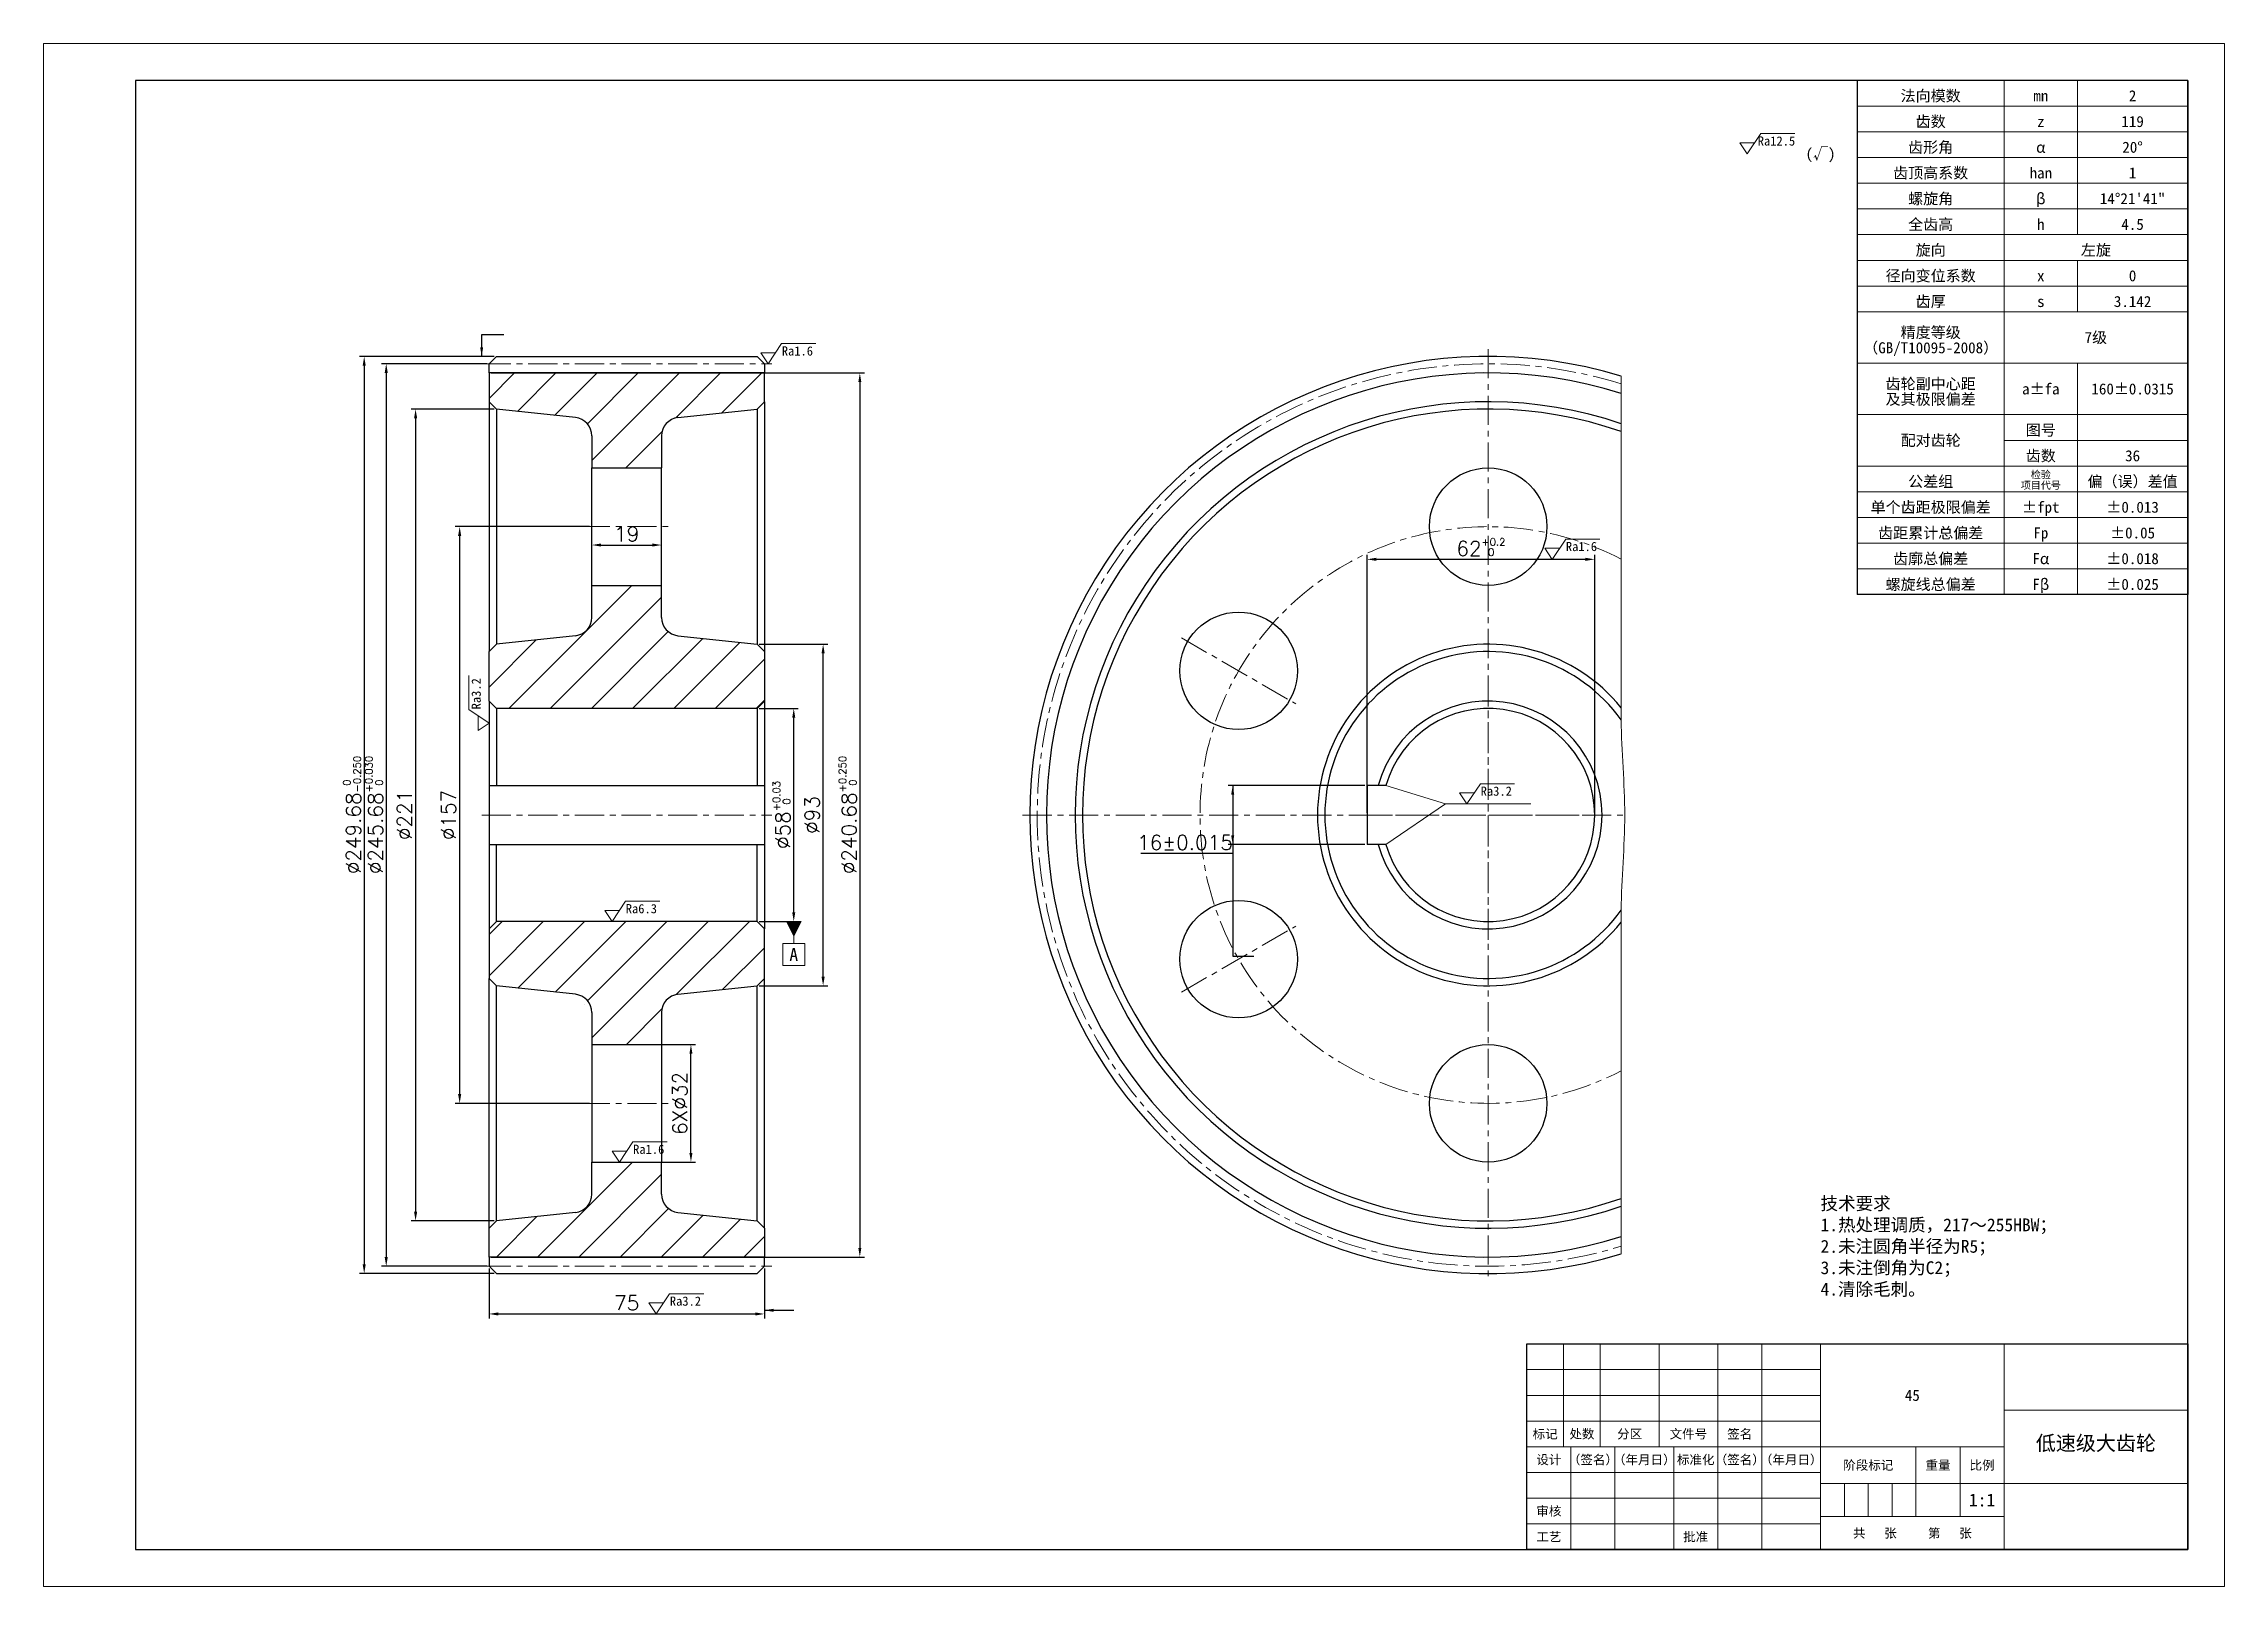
# Model space of a CAD drawing. Header units: millimetres. Extents: x 0 to 594, y 0 to 420.
import ezdxf
from ezdxf.enums import TextEntityAlignment as Align

# ---------------------------------------------------------------- set-up
doc = ezdxf.new("R2010")
doc.units = ezdxf.units.MM
doc.header["$LTSCALE"] = 0.25
doc.linetypes.add('CENTER', pattern=[50.8, 31.75, -6.35, 6.35, -6.35])
for name, color, linetype, lineweight in [('中心线', 1, 'CENTER', 15), ('剖面线', 3, 'Continuous', 15), ('尺寸', 7, 'Continuous', 15), ('文字', 7, 'Continuous', 15), ('标注', 7, 'Continuous', 15), ('粗实线', 7, 'Continuous', 30), ('细实线', 7, 'Continuous', 15)]:
    doc.layers.add(name, color=color, linetype=linetype, lineweight=lineweight)
doc.styles.add('Songti', font='')
doc.styles.add('txt', font='txt.shx')
doc.styles.get('Songti').set_extended_font_data('SimSun')
doc.dimstyles.new('txt', dxfattribs={"dimtxt": 4, "dimasz": 2.5, "dimexe": 1.25, "dimexo": 0.625, "dimgap": 1, "dimtad": 1, "dimtoh": 1, "dimdec": 0, "dimdsep": 46, "dimtxsty": 'txt', "dimcen": 2.5, "dimadec": 0, "dimazin": 0, "dimtfac": 1, "dimtdec": 3, "dimtmove": 0, "dimatfit": 3, "dimfxl": 1, "dimarcsym": 0})

# ---------------------------------------------------------------- blocks, each defined once
blk = doc.blocks.new('*D269')
at = {"layer": 'Defpoints', "color": 0, "transparency": 16777216}
for p in [(360.48, 279.6), (360.48, 210), (422.48, 210)]:
    blk.add_point(p, dxfattribs=at)
at = {"layer": '尺寸', "color": 0, "lineweight": -2, "transparency": 16777216}
for p, q in [((360.48, 210.62), (360.48, 280.85)), ((419.98, 279.6), (362.98, 279.6)), ((422.48, 210.62), (422.48, 280.85))]:
    blk.add_line(p, q, dxfattribs=at)
at = {"layer": '尺寸', "color": 0, "transparency": 16777216}
for points in [[(362.98, 280.02), (362.98, 279.18), (360.48, 279.6)], [(419.98, 280.02), (419.98, 279.18), (422.48, 279.6)]]:
    blk.add_solid(points, dxfattribs=at)
at = {"layer": '尺寸', "color": 0, "transparency": 16777216, "insert": (391.48, 282.93), "char_height": 4, "attachment_point": 5, "style": 'txt'}
blk.add_mtext('62{\\H2.000000;\\S+0.2^  0;}', dxfattribs=at)
blk = doc.blocks.new('*D270')
at = {"layer": 'Defpoints', "color": 0, "transparency": 16777216}
for p in [(360.48, 218), (323.88, 202), (360.48, 202)]:
    blk.add_point(p, dxfattribs=at)
at = {"layer": '尺寸', "color": 0, "lineweight": -2, "transparency": 16777216}
for p, q in [((359.85, 218), (322.63, 218)), ((323.88, 215.5), (323.88, 204.5)), ((359.85, 202), (322.63, 202)), ((323.88, 202), (323.88, 199.5)), ((323.88, 199.5), (298.88, 199.5))]:
    blk.add_line(p, q, dxfattribs=at)
at = {"layer": '尺寸', "color": 0, "transparency": 16777216}
for points in [[(323.46, 215.5), (324.3, 215.5), (323.88, 218)], [(323.46, 204.5), (324.3, 204.5), (323.88, 202)]]:
    blk.add_solid(points, dxfattribs=at)
at = {"layer": '尺寸', "color": 0, "transparency": 16777216, "insert": (310.88, 202.5), "char_height": 4, "attachment_point": 5, "style": 'txt'}
blk.add_mtext('16±0.015', dxfattribs=at)
blk = doc.blocks.new('*D271')
at = {"layer": 'Defpoints', "color": 0, "transparency": 16777216}
for p in [(194.32, 239), (204.32, 239), (194.32, 181)]:
    blk.add_point(p, dxfattribs=at)
at = {"layer": '尺寸', "color": 0, "lineweight": -2, "transparency": 16777216}
for p, q in [((194.94, 239), (205.57, 239)), ((204.32, 183.5), (204.32, 236.5)), ((194.94, 181), (205.57, 181))]:
    blk.add_line(p, q, dxfattribs=at)
at = {"layer": '尺寸', "color": 0, "transparency": 16777216}
for points in [[(203.9, 236.5), (204.74, 236.5), (204.32, 239)], [(203.9, 183.5), (204.74, 183.5), (204.32, 181)]]:
    blk.add_solid(points, dxfattribs=at)
at = {"layer": '尺寸', "color": 0, "transparency": 16777216, "insert": (200.99, 210), "char_height": 4, "attachment_point": 5, "rotation": 90, "style": 'txt'}
blk.add_mtext('%%c58{\\H2.000000;\\S+0.03^  0;}', dxfattribs=at)
blk = doc.blocks.new('*D272')
at = {"layer": 'Defpoints', "color": 0, "transparency": 16777216}
for p in [(194.32, 256.5), (212.32, 256.5), (194.32, 163.5)]:
    blk.add_point(p, dxfattribs=at)
at = {"layer": '尺寸', "color": 0, "lineweight": -2, "transparency": 16777216}
for p, q in [((194.94, 256.5), (213.57, 256.5)), ((212.32, 166), (212.32, 254)), ((194.94, 163.5), (213.57, 163.5))]:
    blk.add_line(p, q, dxfattribs=at)
at = {"layer": '尺寸', "color": 0, "transparency": 16777216}
for points in [[(211.9, 254), (212.74, 254), (212.32, 256.5)], [(211.9, 166), (212.74, 166), (212.32, 163.5)]]:
    blk.add_solid(points, dxfattribs=at)
at = {"layer": '尺寸', "color": 0, "transparency": 16777216, "insert": (209.32, 210), "char_height": 4, "attachment_point": 5, "rotation": 90, "style": 'txt'}
blk.add_mtext('%%c93', dxfattribs=at)
blk = doc.blocks.new('*D273')
at = {"layer": 'Defpoints', "color": 0, "transparency": 16777216}
for p in [(149.32, 288.5), (113.32, 131.5), (149.32, 131.5)]:
    blk.add_point(p, dxfattribs=at)
at = {"layer": '尺寸', "color": 0, "lineweight": -2, "transparency": 16777216}
for p, q in [((148.69, 288.5), (112.07, 288.5)), ((113.32, 286), (113.32, 134)), ((148.69, 131.5), (112.07, 131.5))]:
    blk.add_line(p, q, dxfattribs=at)
at = {"layer": '尺寸', "color": 0, "transparency": 16777216}
for points in [[(112.9, 286), (113.74, 286), (113.32, 288.5)], [(112.9, 134), (113.74, 134), (113.32, 131.5)]]:
    blk.add_solid(points, dxfattribs=at)
at = {"layer": '尺寸', "color": 0, "transparency": 16777216, "insert": (110.32, 210), "char_height": 4, "attachment_point": 5, "rotation": 90, "style": 'txt'}
blk.add_mtext('%%c157', dxfattribs=at)
blk = doc.blocks.new('*D274')
at = {"layer": 'Defpoints', "color": 0, "transparency": 16777216}
for p in [(123.32, 320.5), (101.32, 99.5), (123.32, 99.5)]:
    blk.add_point(p, dxfattribs=at)
at = {"layer": '尺寸', "color": 0, "lineweight": -2, "transparency": 16777216}
for p, q in [((122.69, 320.5), (100.07, 320.5)), ((101.32, 318), (101.32, 102)), ((122.69, 99.5), (100.07, 99.5))]:
    blk.add_line(p, q, dxfattribs=at)
at = {"layer": '尺寸', "color": 0, "transparency": 16777216}
for points in [[(100.9, 318), (101.74, 318), (101.32, 320.5)], [(100.9, 102), (101.74, 102), (101.32, 99.5)]]:
    blk.add_solid(points, dxfattribs=at)
at = {"layer": '尺寸', "color": 0, "transparency": 16777216, "insert": (98.32, 210), "char_height": 4, "attachment_point": 5, "rotation": 90, "style": 'txt'}
blk.add_mtext('%%c221', dxfattribs=at)
blk = doc.blocks.new('*D275')
at = {"layer": 'Defpoints', "color": 0, "transparency": 16777216}
for p in [(123.32, 334.84), (87.32, 85.16), (123.32, 85.16)]:
    blk.add_point(p, dxfattribs=at)
at = {"layer": '尺寸', "color": 0, "lineweight": -2, "transparency": 16777216}
for p, q in [((122.69, 334.84), (86.07, 334.84)), ((87.32, 332.34), (87.32, 87.66)), ((122.69, 85.16), (86.07, 85.16))]:
    blk.add_line(p, q, dxfattribs=at)
at = {"layer": '尺寸', "color": 0, "transparency": 16777216}
for points in [[(86.9, 332.34), (87.74, 332.34), (87.32, 334.84)], [(86.9, 87.66), (87.74, 87.66), (87.32, 85.16)]]:
    blk.add_solid(points, dxfattribs=at)
at = {"layer": '尺寸', "color": 0, "transparency": 16777216, "insert": (83.99, 210), "char_height": 4, "attachment_point": 5, "rotation": 90, "style": 'txt'}
blk.add_mtext('%%c249.68{}{\\H0.5x;\\S 0^ -0.250;}', dxfattribs=at)
blk = doc.blocks.new('*D276')
at = {"layer": 'Defpoints', "color": 0, "transparency": 16777216}
for p in [(121.32, 332.84), (93.32, 87.16), (121.32, 87.16)]:
    blk.add_point(p, dxfattribs=at)
at = {"layer": '尺寸', "color": 0, "lineweight": -2, "transparency": 16777216}
for p, q in [((120.69, 332.84), (92.07, 332.84)), ((93.32, 330.34), (93.32, 89.66)), ((120.69, 87.16), (92.07, 87.16))]:
    blk.add_line(p, q, dxfattribs=at)
at = {"layer": '尺寸', "color": 0, "transparency": 16777216}
for points in [[(92.9, 330.34), (93.74, 330.34), (93.32, 332.84)], [(92.9, 89.66), (93.74, 89.66), (93.32, 87.16)]]:
    blk.add_solid(points, dxfattribs=at)
at = {"layer": '尺寸', "color": 0, "transparency": 16777216, "insert": (89.99, 210), "char_height": 4, "attachment_point": 5, "rotation": 90, "style": 'txt'}
blk.add_mtext('%%c245.68{}{\\H0.5x;\\S+0.030^  0;}', dxfattribs=at)
blk = doc.blocks.new('*D277')
at = {"layer": 'Defpoints', "color": 0, "transparency": 16777216}
for p in [(121.32, 330.34), (121.32, 89.66), (222.32, 89.66)]:
    blk.add_point(p, dxfattribs=at)
at = {"layer": '尺寸', "color": 0, "lineweight": -2, "transparency": 16777216}
for p, q in [((121.94, 330.34), (223.57, 330.34)), ((222.32, 327.84), (222.32, 92.16)), ((121.94, 89.66), (223.57, 89.66))]:
    blk.add_line(p, q, dxfattribs=at)
at = {"layer": '尺寸', "color": 0, "transparency": 16777216}
for points in [[(221.9, 327.84), (222.74, 327.84), (222.32, 330.34)], [(221.9, 92.16), (222.74, 92.16), (222.32, 89.66)]]:
    blk.add_solid(points, dxfattribs=at)
at = {"layer": '尺寸', "color": 0, "transparency": 16777216, "insert": (218.99, 210), "char_height": 4, "attachment_point": 5, "rotation": 90, "style": 'txt'}
blk.add_mtext('%%c240.68{}{\\H0.5x;\\S+0.250^  0;}', dxfattribs=at)
blk = doc.blocks.new('*D278')
at = {"layer": 'Defpoints', "color": 0, "transparency": 16777216}
for p in [(121.32, 87.16), (196.32, 87.16), (196.32, 74.16)]:
    blk.add_point(p, dxfattribs=at)
at = {"layer": '尺寸', "color": 0, "lineweight": -2, "transparency": 16777216}
for p, q in [((121.32, 86.53), (121.32, 72.91)), ((196.32, 86.53), (196.32, 72.91)), ((123.82, 74.16), (193.82, 74.16))]:
    blk.add_line(p, q, dxfattribs=at)
at = {"layer": '尺寸', "color": 0, "transparency": 16777216}
for points in [[(123.82, 74.58), (123.82, 73.74), (121.32, 74.16)], [(193.82, 74.58), (193.82, 73.74), (196.32, 74.16)]]:
    blk.add_solid(points, dxfattribs=at)
at = {"layer": '尺寸', "color": 0, "transparency": 16777216, "insert": (158.82, 77.16), "char_height": 4, "attachment_point": 5, "style": 'txt'}
blk.add_mtext('75', dxfattribs=at)
blk = doc.blocks.new('*D279')
at = {"layer": 'Defpoints', "color": 0, "transparency": 16777216}
for p in [(149.32, 283.5), (168.32, 283.5), (168.32, 283.5)]:
    blk.add_point(p, dxfattribs=at)
at = {"layer": '尺寸', "color": 0, "lineweight": -2, "transparency": 16777216}
for p, q in [((149.32, 284.12), (149.32, 284.75)), ((151.82, 283.5), (165.82, 283.5)), ((168.32, 284.12), (168.32, 284.75))]:
    blk.add_line(p, q, dxfattribs=at)
at = {"layer": '尺寸', "color": 0, "transparency": 16777216}
for points in [[(151.82, 283.92), (151.82, 283.08), (149.32, 283.5)], [(165.82, 283.92), (165.82, 283.08), (168.32, 283.5)]]:
    blk.add_solid(points, dxfattribs=at)
at = {"layer": '尺寸', "color": 0, "transparency": 16777216, "insert": (158.82, 286.5), "char_height": 4, "attachment_point": 5, "style": 'txt'}
blk.add_mtext('19', dxfattribs=at)
blk = doc.blocks.new('*D280')
at = {"layer": 'Defpoints', "color": 0, "transparency": 16777216}
for p in [(158.82, 147.5), (176.32, 147.5), (158.82, 115.5)]:
    blk.add_point(p, dxfattribs=at)
at = {"layer": '尺寸', "color": 0, "lineweight": -2, "transparency": 16777216}
for p, q in [((159.44, 147.5), (177.57, 147.5)), ((176.32, 118), (176.32, 145)), ((159.44, 115.5), (177.57, 115.5))]:
    blk.add_line(p, q, dxfattribs=at)
at = {"layer": '尺寸', "color": 0, "transparency": 16777216}
for points in [[(175.9, 145), (176.74, 145), (176.32, 147.5)], [(175.9, 118), (176.74, 118), (176.32, 115.5)]]:
    blk.add_solid(points, dxfattribs=at)
at = {"layer": '尺寸', "color": 0, "transparency": 16777216, "insert": (173.32, 131.5), "char_height": 4, "attachment_point": 5, "rotation": 90, "style": 'txt'}
blk.add_mtext('6X%%c32', dxfattribs=at)

msp = doc.modelspace()

# ---------------------------------------------------------------- hatches: boundary and pattern name
at = {"layer": '剖面线'}
h = msp.add_hatch(dxfattribs=at)
h.set_pattern_fill('ANSI31', color=256, scale=2.5, style=0)
edge = h.paths.add_edge_path(flags=16)
edge.add_line((121.32, 322.5), (123.32, 320.5))
edge.add_line((123.32, 320.5), (144.86, 318.18))
edge.add_arc((144.32, 313.21), 5, 0, 83.85337, ccw=False)
edge.add_line((149.32, 313.21), (149.32, 304.5))
edge.add_line((149.32, 304.5), (168.32, 304.5))
edge.add_line((168.32, 304.5), (168.32, 313.21))
edge.add_arc((173.32, 313.21), 5, 96.14663, 180, ccw=False)
edge.add_line((172.78, 318.18), (194.32, 320.5))
edge.add_line((194.32, 320.5), (196.32, 322.5))
edge.add_line((196.32, 322.5), (196.32, 330.34))
edge.add_line((196.32, 330.34), (121.32, 330.34))
edge.add_line((121.32, 330.34), (121.32, 322.5))
h = msp.add_hatch(dxfattribs=at)
h.set_pattern_fill('ANSI31', color=256, scale=2.5, style=0)
edge = h.paths.add_edge_path(flags=16)
edge.add_line((123.32, 239), (121.32, 241))
edge.add_line((121.32, 241), (121.32, 254.5))
edge.add_line((121.32, 254.5), (123.32, 256.5))
edge.add_line((123.32, 256.5), (144.86, 258.82))
edge.add_arc((144.32, 263.79), 5, 276.14663, 360)
edge.add_line((149.32, 263.79), (149.32, 272.5))
edge.add_line((149.32, 272.5), (168.32, 272.5))
edge.add_line((168.32, 272.5), (168.32, 263.79))
edge.add_arc((173.32, 263.79), 5, 180, 263.85337)
edge.add_line((172.78, 258.82), (194.32, 256.5))
edge.add_line((194.32, 256.5), (196.32, 254.5))
edge.add_line((196.32, 254.5), (196.32, 241))
edge.add_line((196.32, 241), (194.32, 239))
edge.add_line((194.32, 239), (123.32, 239))
h = msp.add_hatch(dxfattribs=at)
h.set_pattern_fill('ANSI31', color=256, scale=2.5, style=0)
edge = h.paths.add_edge_path(flags=16)
edge.add_line((123.32, 181), (121.32, 179))
edge.add_line((121.32, 179), (121.32, 165.5))
edge.add_line((121.32, 165.5), (123.32, 163.5))
edge.add_line((123.32, 163.5), (144.86, 161.18))
edge.add_arc((144.32, 156.21), 5, 0, 83.85337, ccw=False)
edge.add_line((149.32, 156.21), (149.32, 147.5))
edge.add_line((149.32, 147.5), (168.32, 147.5))
edge.add_line((168.32, 147.5), (168.32, 156.21))
edge.add_arc((173.32, 156.21), 5, 96.14663, 180, ccw=False)
edge.add_line((172.78, 161.18), (194.32, 163.5))
edge.add_line((194.32, 163.5), (196.32, 165.5))
edge.add_line((196.32, 165.5), (196.32, 179))
edge.add_line((196.32, 179), (194.32, 181))
edge.add_line((194.32, 181), (123.32, 181))
h = msp.add_hatch(dxfattribs=at)
h.set_pattern_fill('ANSI31', color=256, scale=2.5, style=0)
edge = h.paths.add_edge_path(flags=16)
edge.add_line((121.32, 97.5), (123.32, 99.5))
edge.add_line((123.32, 99.5), (144.86, 101.82))
edge.add_arc((144.32, 106.79), 5, 276.14663, 360)
edge.add_line((149.32, 106.79), (149.32, 115.5))
edge.add_line((149.32, 115.5), (168.32, 115.5))
edge.add_line((168.32, 115.5), (168.32, 106.79))
edge.add_arc((173.32, 106.79), 5, 180, 263.85337)
edge.add_line((172.78, 101.82), (194.32, 99.5))
edge.add_line((194.32, 99.5), (196.32, 97.5))
edge.add_line((196.32, 97.5), (196.32, 89.66))
edge.add_line((196.32, 89.66), (121.32, 89.66))
edge.add_line((121.32, 89.66), (121.32, 97.5))
at = {"layer": '标注'}
msp.add_hatch(color=256, dxfattribs=at).paths.add_polyline_path([(202.32, 181), (206.32, 181), (204.32, 177)], flags=16)

# ---------------------------------------------------------------- linework, layer by layer
at = {"layer": '中心线'}
for p, q in [((119.32, 332.84), (198.32, 332.84)), ((393.48, 336.84), (393.48, 83.16)), ((146.32, 288.5), (171.32, 288.5)), ((309.91, 258.25), (341.08, 240.25)), ((393.48, 176), (393.48, 244)), ((119.32, 210), (198.32, 210)), ((266.64, 210), (431.68, 210)), ((359.48, 210), (422.48, 210)), ((309.91, 161.75), (341.08, 179.75)), ((146.32, 131.5), (171.32, 131.5)), ((119.32, 87.16), (198.32, 87.16))]:
    msp.add_line(p, q, dxfattribs=at)
for radius, start, end in [(122.84, 72.86045, 287.13955), (78.5, 62.5381, 297.4619)]:
    msp.add_arc((393.48, 210), radius, start, end, dxfattribs=at)
at = {"layer": '文字'}
for p, q in [((594, 420), (0, 420)), ((0, 420), (0, 0)), ((594, 0), (594, 420)), ((0, 0), (594, 0))]:
    msp.add_line(p, q, dxfattribs=at)
at = {"layer": '标注'}
for p, q in [((462, 393), (466, 393)), ((464, 390), (462, 393)), ((464, 390), (467.7, 395.5)), ((467.7, 395.5), (477, 395.5)), ((195.32, 335.84), (199.32, 335.84)), ((197.32, 332.84), (195.32, 335.84)), ((197.32, 332.84), (201.02, 338.34)), ((201.02, 338.34), (210.32, 338.34)), ((408.88, 282.6), (412.88, 282.6)), ((410.88, 279.6), (408.88, 282.6)), ((410.88, 279.6), (414.58, 285.1)), ((414.58, 285.1), (423.88, 285.1)), ((115.82, 238.7), (115.82, 248)), ((121.32, 235), (115.82, 238.7)), ((118.32, 233), (118.32, 237)), ((121.32, 235), (118.32, 233)), ((365.6, 218), (381.88, 213)), ((385.68, 216), (389.68, 216)), ((387.68, 213), (385.68, 216)), ((387.68, 213), (391.38, 218.5)), ((391.38, 218.5), (400.68, 218.5)), ((365.6, 202), (381.88, 213)), ((405.08, 213), (381.88, 213)), ((154.82, 181), (158.52, 186.5)), ((158.52, 186.5), (167.82, 186.5)), ((152.82, 184), (156.82, 184)), ((154.82, 181), (152.82, 184)), ((202.32, 181), (206.32, 181)), ((202.32, 181), (204.32, 177)), ((206.32, 181), (204.32, 177)), ((201.32, 175), (207.32, 175)), ((201.32, 169), (201.32, 175)), ((204.32, 177), (204.32, 175)), ((207.32, 175), (207.32, 169)), ((207.32, 169), (201.32, 169)), ((156.82, 115.5), (160.52, 121)), ((160.52, 121), (169.82, 121)), ((154.82, 118.5), (158.82, 118.5)), ((156.82, 115.5), (154.82, 118.5)), ((166.82, 74.16), (170.52, 79.66)), ((170.52, 79.66), (179.82, 79.66)), ((164.82, 77.16), (168.82, 77.16)), ((166.82, 74.16), (164.82, 77.16))]:
    msp.add_line(p, q, dxfattribs=at)
at = {"layer": '粗实线'}
for p, q in [((584, 410), (25, 410)), ((25, 410), (25, 10)), ((584, 410), (494, 410)), ((494, 410), (494, 270)), ((584, 10), (584, 410)), ((584, 410), (584, 270)), ((121.32, 332.84), (123.32, 334.84)), ((121.32, 330.34), (121.32, 332.84)), ((123.32, 334.84), (194.32, 334.84)), ((194.32, 334.84), (196.32, 332.84)), ((196.32, 332.84), (196.32, 330.34)), ((196.32, 330.34), (121.32, 330.34)), ((121.32, 330.34), (121.32, 322.5)), ((196.32, 322.5), (196.32, 330.34)), ((121.32, 322.5), (123.32, 320.5)), ((121.32, 322.5), (121.32, 254.5)), ((194.32, 320.5), (196.32, 322.5)), ((196.32, 322.5), (196.32, 254.5)), ((144.86, 318.18), (123.32, 320.5)), ((123.32, 320.5), (123.32, 256.5)), ((172.78, 318.18), (194.32, 320.5)), ((194.32, 320.5), (194.32, 256.5)), ((149.32, 313.21), (149.32, 304.5)), ((168.32, 313.21), (168.32, 304.5)), ((149.32, 304.5), (168.32, 304.5)), ((149.32, 272.5), (149.32, 304.5)), ((168.32, 272.5), (168.32, 304.5)), ((149.32, 263.79), (149.32, 272.5)), ((149.32, 272.5), (168.32, 272.5)), ((168.32, 263.79), (168.32, 272.5)), ((584, 270), (494, 270)), ((121.32, 254.5), (123.32, 256.5)), ((144.86, 258.82), (123.32, 256.5)), ((172.78, 258.82), (194.32, 256.5)), ((194.32, 256.5), (196.32, 254.5)), ((121.32, 241), (121.32, 254.5)), ((196.32, 254.5), (196.32, 241)), ((123.32, 239), (121.32, 241)), ((121.32, 241), (121.32, 179)), ((194.32, 239), (123.32, 239)), ((123.32, 239), (123.32, 218)), ((196.32, 241), (194.32, 239)), ((194.32, 239), (194.32, 218)), ((196.32, 241), (196.32, 179)), ((121.32, 218), (196.32, 218)), ((365.6, 218), (360.48, 218)), ((360.48, 218), (360.48, 202)), ((121.32, 202), (196.32, 202)), ((123.32, 181), (123.32, 202)), ((194.32, 181), (194.32, 202)), ((365.6, 202), (360.48, 202)), ((123.32, 181), (121.32, 179)), ((121.32, 179), (121.32, 165.5)), ((194.32, 181), (123.32, 181)), ((196.32, 179), (194.32, 181)), ((196.32, 165.5), (196.32, 179)), ((121.32, 165.5), (123.32, 163.5)), ((121.32, 97.5), (121.32, 165.5)), ((144.86, 161.18), (123.32, 163.5)), ((123.32, 99.5), (123.32, 163.5)), ((172.78, 161.18), (194.32, 163.5)), ((194.32, 163.5), (196.32, 165.5)), ((194.32, 99.5), (194.32, 163.5)), ((196.32, 97.5), (196.32, 165.5)), ((149.32, 156.21), (149.32, 147.5)), ((168.32, 156.21), (168.32, 147.5)), ((149.32, 147.5), (168.32, 147.5)), ((149.32, 147.5), (149.32, 115.5)), ((168.32, 147.5), (168.32, 115.5)), ((149.32, 106.79), (149.32, 115.5)), ((149.32, 115.5), (168.32, 115.5)), ((168.32, 106.79), (168.32, 115.5)), ((144.86, 101.82), (123.32, 99.5)), ((172.78, 101.82), (194.32, 99.5)), ((121.32, 97.5), (123.32, 99.5)), ((121.32, 89.66), (121.32, 97.5)), ((194.32, 99.5), (196.32, 97.5)), ((196.32, 97.5), (196.32, 89.66)), ((196.32, 89.66), (121.32, 89.66)), ((121.32, 89.66), (121.32, 87.16)), ((196.32, 87.16), (196.32, 89.66)), ((121.32, 87.16), (123.32, 85.16)), ((123.32, 85.16), (194.32, 85.16)), ((194.32, 85.16), (196.32, 87.16)), ((404, 66), (584, 66)), ((404, 10), (404, 66)), ((584, 66), (584, 10)), ((25, 10), (584, 10)), ((584, 10), (404, 10))]:
    msp.add_line(p, q, dxfattribs=at)
for centre in [(393.48, 288.5), (325.5, 249.25), (325.5, 170.75), (393.48, 131.5)]:
    msp.add_circle(centre, 16, dxfattribs=at)
for centre, radius, start, end in [((393.48, 210), 124.84, 73.14331, 286.85669), ((393.48, 210), 120.34, 72.493, 287.507), ((393.48, 210), 112.5, 71.22902, 288.77098), ((144.32, 313.21), 5, 0, 83.85337), ((173.32, 313.21), 5, 96.14663, 180), ((393.48, 210), 110.5, 70.8762, 289.1238), ((144.32, 263.79), 5, 276.14663, 0), ((173.32, 263.79), 5, 180, 263.85337), ((393.48, 210), 46.5, 38.87518, 321.12482), ((393.48, 210), 44.5, 35.56024, 324.43976), ((393.48, 210), 31, 194.95525, 165.04475), ((393.48, 210), 29, 196.01339, 163.98661), ((144.32, 156.21), 5, 0, 83.85337), ((173.32, 156.21), 5, 96.14663, 180), ((144.32, 106.79), 5, 276.14663, 0), ((173.32, 106.79), 5, 180, 263.85337)]:
    msp.add_arc(centre, radius, start, end, dxfattribs=at)
at = {"layer": '细实线'}
for p, q in [((534, 410), (534, 270)), ((554, 410), (554, 368)), ((584, 403), (494, 403)), ((584, 396), (494, 396)), ((584, 389), (494, 389)), ((584, 382), (494, 382)), ((584, 375), (494, 375)), ((584, 368), (494, 368)), ((584, 361), (494, 361)), ((554, 361), (554, 347)), ((584, 354), (494, 354)), ((584, 347), (494, 347)), ((584, 333), (494, 333)), ((554, 333), (554, 270)), ((584, 319), (494, 319)), ((584, 312), (534, 312)), ((584, 305), (494, 305)), ((584, 298), (494, 298)), ((584, 291), (494, 291)), ((584, 284), (494, 284)), ((584, 277), (494, 277)), ((584, 270), (494, 270)), ((414, 66), (414, 38)), ((424, 66), (424, 38)), ((440, 66), (440, 38)), ((456, 10), (456, 66)), ((468, 10), (468, 66)), ((484, 10), (484, 66)), ((484, 10), (484, 66)), ((534, 10), (534, 66)), ((404, 59), (484, 59)), ((404, 52), (484, 52)), ((534, 48), (584, 48)), ((404, 45), (484, 45)), ((404, 38), (534, 38)), ((416, 38), (416, 10)), ((428, 38), (428, 10)), ((444, 38), (444, 10)), ((510, 38), (510, 19)), ((522, 38), (522, 19)), ((404, 31), (484, 31)), ((404, 24), (484, 24)), ((484, 28), (584, 28)), ((490.5, 28), (490.5, 19)), ((497, 28), (497, 19)), ((503.5, 28), (503.5, 19)), ((484, 19), (534, 19)), ((404, 17), (484, 17))]:
    msp.add_line(p, q, dxfattribs=at)
for points, knots in [([(429.68, 239.18), (429.68, 250.29), (429.68, 263.78), (429.68, 283.15), (429.68, 297.12), (429.68, 309.4), (429.68, 318.56), (429.68, 322.89), (429.68, 327.21), (429.68, 328.78), (429.68, 329.48)], [0, 0, 0, 0, 33.315396, 40.469837, 58.106525, 75.217221, 77.331785, 85.581274, 88.200049, 90.291405, 90.291405, 90.291405, 90.291405]), ([(429.68, 239.18), (429.68, 238.08), (429.63, 228.35), (431.61, 210), (429.63, 191.65), (429.68, 181.92), (429.68, 180.82)], [0, 0, 0, 0, 3.305247, 29.203917, 55.102587, 58.407834, 58.407834, 58.407834, 58.407834]), ([(429.68, 180.82), (429.68, 169.71), (429.68, 156.22), (429.68, 136.85), (429.68, 122.88), (429.68, 110.6), (429.68, 101.44), (429.68, 97.11), (429.68, 92.79), (429.68, 91.22), (429.68, 90.52)], [0, 0, 0, 0, 33.315396, 40.469837, 58.106525, 75.217221, 77.331785, 85.581274, 88.200049, 90.291405, 90.291405, 90.291405, 90.291405])]:
    msp.add_open_spline(points, degree=3, knots=knots, dxfattribs=at)

# ---------------------------------------------------------------- texts
at = {"layer": '尺寸', "insert": (484, 106), "char_height": 3.5, "width": 114.2857, "attachment_point": 1, "style": 'Songti'}
msp.add_mtext('技术要求^J1.热处理调质，217～255HBW；^J2.未注圆角半径为R5；^J3.未注倒角为C2；^J4.清除毛刺。', dxfattribs=at)
at = {"layer": '文字', "style": 'Songti'}
for s, height, p in [('法向模数', 3, (514, 405.8)), ('mn', 3, (544, 405.8)), ('2', 3, (569, 405.8)), ('齿数', 3, (514, 398.8)), ('z', 3, (544, 398.8)), ('119', 3, (569, 398.8)), ('齿形角', 3, (514, 391.8)), ('α', 3, (544, 391.8)), ('20°', 3, (569, 391.8)), ('齿顶高系数', 3, (514, 384.8)), ('han', 3, (544, 384.8)), ('1', 3, (569, 384.8)), ('螺旋角', 3, (514, 377.8)), ('β', 3, (544, 377.8)), ('14°21\'41"', 3, (569, 377.8)), ('全齿高', 3, (514, 370.8)), ('h', 3, (544, 370.8)), ('4.5', 3, (569, 370.8)), ('旋向', 3, (514, 363.8)), ('左旋', 3, (559, 363.8)), ('径向变位系数', 3, (514, 356.8)), ('x', 3, (544, 356.8)), ('0', 3, (569, 356.8)), ('齿厚', 3, (514, 349.8)), ('s', 3, (544, 349.8)), ('3.142', 3, (569, 349.8)), ('（GB/T10095-2008）', 3, (514, 337.2)), ('精度等级', 3, (514, 341.4)), ('7级', 3, (559, 340)), ('齿轮副中心距', 3, (514, 327.4)), ('a±fa', 3, (544, 326)), ('160±0.0315', 3, (569, 326)), ('及其极限偏差', 3, (514, 323.2)), ('图号', 3, (544, 314.8)), ('配对齿轮', 3, (514, 312)), ('齿数', 3, (544, 307.8)), ('36', 3, (569, 307.8)), ('检验', 2, (544, 302.67)), ('公差组', 3, (514, 300.8)), ('项目代号', 2, (544, 299.75)), ('偏（误）差值', 3, (569, 300.8)), ('单个齿距极限偏差', 3, (514, 293.8)), ('±fpt', 3, (544, 293.8)), ('±0.013', 3, (569, 293.8)), ('齿距累计总偏差', 3, (514, 286.8)), ('Fp', 3, (544, 286.8)), ('±0.05', 3, (569, 286.8)), ('齿廓总偏差', 3, (514, 279.8)), ('Fα', 3, (544, 279.8)), ('±0.018', 3, (569, 279.8)), ('螺旋线总偏差', 3, (514, 272.8)), ('Fβ', 3, (544, 272.8)), ('±0.025', 3, (569, 272.8)), ('A', 3.5, (204.32, 172)), ('45', 3, (509, 52)), ('标记', 2.5, (409, 41.5)), ('处数', 2.5, (419, 41.5)), ('分区', 2.5, (432, 41.5)), ('文件号', 2.5, (448, 41.5)), ('签名', 2.5, (462, 41.5)), ('低速级大齿轮', 4, (559, 39)), ('设计', 2.5, (410, 34.5)), ('（签名）', 2.5, (422, 34.5)), ('（年月日）', 2.5, (436, 34.5)), ('标准化', 2.5, (450, 34.5)), ('（签名）', 2.5, (462, 34.5)), ('（年月日）', 2.5, (476, 34.5)), ('阶段标记', 2.5, (497, 33)), ('重量', 2.5, (516, 33)), ('比例', 2.5, (528, 33)), ('1:1', 3.5, (528, 23.5)), ('审核', 2.5, (410, 20.5)), ('工艺', 2.5, (410, 13.5)), ('批准', 2.5, (450, 13.5)), ('共   张     第   张', 2.5, (509, 14.5))]:
    msp.add_text(s, height=height, dxfattribs=at).set_placement(p, align=Align.MIDDLE_CENTER)
at = {"layer": '标注', "style": 'Songti'}
for s, height, p in [('Ra12.5', 2.5, (472, 393.5)), ('(√)', 3, (484, 390)), ('Ra1.6', 2.5, (205.32, 336.34)), ('Ra1.6', 2.5, (418.88, 283.1)), ('Ra3.2', 2.5, (395.68, 216.5)), ('Ra6.3', 2.5, (162.82, 184.5)), ('Ra1.6', 2.5, (164.82, 119)), ('Ra3.2', 2.5, (174.82, 77.66))]:
    msp.add_text(s, height=height, dxfattribs=at).set_placement(p, align=Align.MIDDLE_CENTER)
msp.add_text('Ra3.2', height=2.5, rotation=90, dxfattribs=at).set_placement((117.82, 243), align=Align.MIDDLE_CENTER)

# ---------------------------------------------------------------- dimensions: what is measured, and where the dimension line sits
at = {"layer": '尺寸'}
for base, p1, p2, text, override, picture, middle in [((87.32, 85.16), (123.32, 334.84), (123.32, 85.16), '%%c249.68{}{\\H0.5x;\\S 0^ -0.250;}', {"dimdec": 0, "dimpost": '%%c<>', "dimtol": 1, "dimtp": 0, "dimtm": -0.25, "dimtfac": 0.5, "dimfrac": 1}, '*D275', (83.99, 210)), ((93.32, 87.16), (121.32, 332.84), (121.32, 87.16), '%%c245.68{}{\\H0.5x;\\S+0.030^  0;}', {"dimpost": '%%c<>'}, '*D276', (89.99, 210)), ((222.32, 89.66), (121.32, 330.34), (121.32, 89.66), '%%c240.68{}{\\H0.5x;\\S+0.250^  0;}', {"dimdec": 0, "dimpost": '%%c<>', "dimtol": 1, "dimtp": 0.25, "dimtm": 0, "dimtfac": 0.5, "dimfrac": 1}, '*D277', (218.99, 210)), ((101.32, 99.5), (123.32, 320.5), (123.32, 99.5), '%%c221', {"dimpost": '%%c<>'}, '*D274', (98.32, 210)), ((113.32, 131.5), (149.32, 288.5), (149.32, 131.5), '%%c157', {"dimpost": '%%c<>'}, '*D273', (110.32, 210)), ((323.88, 202), (360.48, 218), (360.48, 202), '16±0.015', {"dimpost": '<>'}, '*D270', (310.88, 202.5))]:
    dim = msp.add_linear_dim(base=base, p1=p1, p2=p2, angle=90, text=text, dimstyle='txt', override=override, dxfattribs=at)
    dim.commit()
    dim.dimension.update_dxf_attribs({"geometry": picture, "text_midpoint": middle})
for base, p1, p2, override, picture, middle in [((168.32, 283.5), (149.32, 283.5), (168.32, 283.5), {"dimpost": '<>'}, '*D279', (158.82, 286.5)), ((360.48, 279.6), (422.48, 210), (360.48, 210), {"dimdec": 0, "dimpost": '<>', "dimtol": 1, "dimtp": 0.2, "dimtm": 0, "dimtfac": 0.5, "dimfrac": 1}, '*D269', (391.48, 282.93)), ((196.32, 74.16), (121.32, 87.16), (196.32, 87.16), {"dimpost": '<>'}, '*D278', (158.82, 77.16))]:
    dim = msp.add_linear_dim(base=base, p1=p1, p2=p2, dimstyle='txt', override=override, dxfattribs=at)
    dim.commit()
    dim.dimension.update_dxf_attribs({"geometry": picture, "text_midpoint": middle})
for base, p1, p2, override, picture, middle in [((212.32, 256.5), (194.32, 163.5), (194.32, 256.5), {"dimpost": '%%c<>'}, '*D272', (209.32, 210)), ((204.32, 239), (194.32, 181), (194.32, 239), {"dimdec": 0, "dimpost": '%%c<>', "dimtol": 1, "dimtp": 0.03, "dimtm": 0, "dimtfac": 0.5, "dimfrac": 1}, '*D271', (200.99, 210)), ((176.32, 147.5), (158.82, 115.5), (158.82, 147.5), {"dimpost": '6X%%c<>'}, '*D280', (173.32, 131.5))]:
    dim = msp.add_linear_dim(base=base, p1=p1, p2=p2, angle=90, dimstyle='txt', override=override, dxfattribs=at)
    dim.commit()
    dim.dimension.update_dxf_attribs({"geometry": picture, "text_midpoint": middle})

# ---------------------------------------------------------------- leaders
for points in [[(119.32, 334.84), (119.32, 340.84), (125.32, 340.84)], [(323.88, 218), (323.88, 171.6), (329.68, 171.6)], [(196.32, 75.16), (200.32, 75.16), (204.32, 75.16)]]:
    msp.add_leader(points, dimstyle='txt', dxfattribs=at)

doc.saveas('drawing.dxf')
